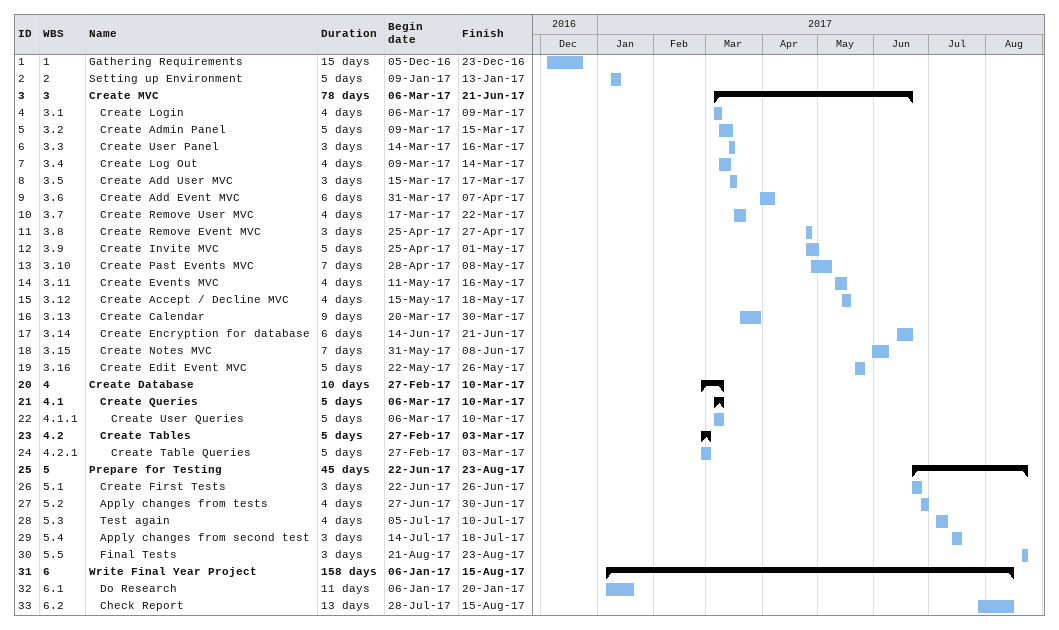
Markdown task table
| ID | WBS | Task | Duration | Start | Finish |
|---|---|---|---|---|---|
| 1 | 1 | Gathering Requirements | 15d | 2016-12-05 | 2016-12-23 |
| 2 | 2 | Setting up Environment | 5d | 2017-01-09 | 2017-01-13 |
| 3 | 3 | **Create MVC** | 78d | 2017-03-06 | 2017-06-21 |
| 4 | 3.1 | Create Login | 4d | 2017-03-06 | 2017-03-09 |
| 5 | 3.2 | Create Admin Panel | 5d | 2017-03-09 | 2017-03-15 |
| 6 | 3.3 | Create User Panel | 3d | 2017-03-14 | 2017-03-16 |
| 7 | 3.4 | Create Log Out | 4d | 2017-03-09 | 2017-03-14 |
| 8 | 3.5 | Create Add User MVC | 3d | 2017-03-15 | 2017-03-17 |
| 9 | 3.6 | Create Add Event MVC | 6d | 2017-03-31 | 2017-04-07 |
| 10 | 3.7 | Create Remove User MVC | 4d | 2017-03-17 | 2017-03-22 |
| 11 | 3.8 | Create Remove Event MVC | 3d | 2017-04-25 | 2017-04-27 |
| 12 | 3.9 | Create Invite MVC | 5d | 2017-04-25 | 2017-05-01 |
| 13 | 3.10 | Create Past Events MVC | 7d | 2017-04-28 | 2017-05-08 |
| 14 | 3.11 | Create Events MVC | 4d | 2017-05-11 | 2017-05-16 |
| 15 | 3.12 | Create Accept / Decline MVC | 4d | 2017-05-15 | 2017-05-18 |
| 16 | 3.13 | Create Calendar | 9d | 2017-03-20 | 2017-03-30 |
| 17 | 3.14 | Create Encryption for database | 6d | 2017-06-14 | 2017-06-21 |
| 18 | 3.15 | Create Notes MVC | 7d | 2017-05-31 | 2017-06-08 |
| 19 | 3.16 | Create Edit Event MVC | 5d | 2017-05-22 | 2017-05-26 |
| 20 | 4 | **Create Database** | 10d | 2017-02-27 | 2017-03-10 |
| 21 | 4.1 | **Create Queries** | 5d | 2017-03-06 | 2017-03-10 |
| 22 | 4.1.1 | Create User Queries | 5d | 2017-03-06 | 2017-03-10 |
| 23 | 4.2 | **Create Tables** | 5d | 2017-02-27 | 2017-03-03 |
| 24 | 4.2.1 | Create Table Queries | 5d | 2017-02-27 | 2017-03-03 |
| 25 | 5 | **Prepare for Testing** | 45d | 2017-06-22 | 2017-08-23 |
| 26 | 5.1 | Create First Tests | 3d | 2017-06-22 | 2017-06-26 |
| 27 | 5.2 | Apply changes from tests | 4d | 2017-06-27 | 2017-06-30 |
| 28 | 5.3 | Test again | 4d | 2017-07-05 | 2017-07-10 |
| 29 | 5.4 | Apply changes from second test | 3d | 2017-07-14 | 2017-07-18 |
| 30 | 5.5 | Final Tests | 3d | 2017-08-21 | 2017-08-23 |
| 31 | 6 | **Write Final Year Project** | 158d | 2017-01-06 | 2017-08-15 |
| 32 | 6.1 | Do Research | 11d | 2017-01-06 | 2017-01-20 |
| 33 | 6.2 | Check Report | 13d | 2017-07-28 | 2017-08-15 |
